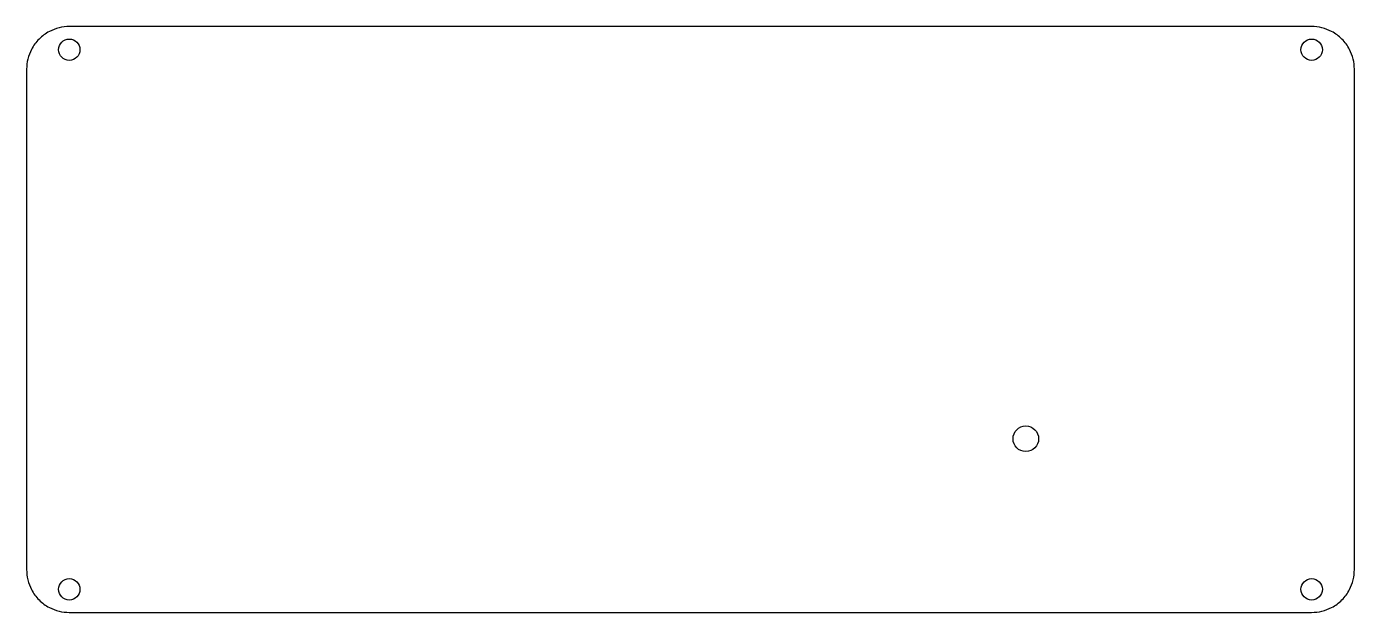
# Model space of a CAD drawing. Header units: millimetres. Extents: x -106 to 106, y -48 to 46.
import ezdxf

# ---------------------------------------------------------------- set-up
doc = ezdxf.new("R2010")
doc.units = ezdxf.units.MM
doc.layers.get('0').update_dxf_attribs({"linetype": 'CONTINUOUS'})

msp = doc.modelspace()

# ---------------------------------------------------------------- linework, layer by layer
for p, q in [((98.77, 45.57), (-98.78, 45.57)), ((-105.57, 38.76), (-105.57, -40.73)), ((105.57, -40.73), (105.57, 38.76)), ((-98.78, -47.54), (98.77, -47.54))]:
    msp.add_line(p, q)
for centre in [(-98.78, 41.89), (98.77, 41.89), (-98.78, -43.87), (98.77, -43.87)]:
    msp.add_circle(centre, 1.7)
msp.add_ellipse((53.32, -19.94), major_axis=(0, 2.04), ratio=0.997314)
for points, knots in [([(-98.78, 45.57), (-99.87, 45.57), (-100.98, 45.29), (-101.95, 44.78), (-102.55, 44.46), (-103.1, 44.05), (-103.58, 43.57), (-104.06, 43.1), (-104.47, 42.54), (-104.79, 41.94), (-105.29, 40.98), (-105.57, 39.88), (-105.57, 38.79)], [0, 0, 0, 0, 0.486502, 0.486502, 0.486502, 0.785398, 0.785398, 0.785398, 1.084295, 1.084295, 1.084295, 1.565563, 1.565563, 1.565563, 1.565563]), ([(105.57, 38.79), (105.57, 39.88), (105.29, 40.98), (104.79, 41.94), (104.47, 42.54), (104.06, 43.1), (103.58, 43.57), (103.1, 44.05), (102.55, 44.46), (101.95, 44.78), (100.98, 45.29), (99.87, 45.57), (98.77, 45.57)], [-1.565563, -1.565563, -1.565563, -1.565563, -1.084295, -1.084295, -1.084295, -0.785398, -0.785398, -0.785398, -0.486502, -0.486502, -0.486502, 0, 0, 0, 0]), ([(-105.57, 38.79), (-105.57, 38.79), (-105.57, 38.78), (-105.57, 38.77), (-105.57, 38.77), (-105.57, 38.76), (-105.57, 38.76)], [1.565562779, 1.565562779, 1.565562779, 1.565562779, 1.568179553, 1.568179553, 1.568179553, 1.570796327, 1.570796327, 1.570796327, 1.570796327]), ([(105.57, 38.76), (105.57, 38.76), (105.57, 38.77), (105.57, 38.77), (105.57, 38.78), (105.57, 38.79), (105.57, 38.79)], [-1.570796327, -1.570796327, -1.570796327, -1.570796327, -1.568179553, -1.568179553, -1.568179553, -1.565562779, -1.565562779, -1.565562779, -1.565562779]), ([(-105.57, -40.73), (-105.57, -41.83), (-105.3, -42.94), (-104.79, -43.91), (-104.47, -44.51), (-104.06, -45.07), (-103.58, -45.55), (-103.1, -46.03), (-102.55, -46.44), (-101.95, -46.76), (-100.98, -47.27), (-99.87, -47.54), (-98.78, -47.54)], [-1.570796, -1.570796, -1.570796, -1.570796, -1.085398, -1.085398, -1.085398, -0.785398, -0.785398, -0.785398, -0.485398, -0.485398, -0.485398, 0, 0, 0, 0]), ([(98.77, -47.54), (99.87, -47.54), (100.98, -47.27), (101.95, -46.76), (102.55, -46.44), (103.1, -46.03), (103.58, -45.55), (104.06, -45.07), (104.47, -44.51), (104.79, -43.91), (105.3, -42.94), (105.57, -41.83), (105.57, -40.73)], [0, 0, 0, 0, 0.485398, 0.485398, 0.485398, 0.785398, 0.785398, 0.785398, 1.085398, 1.085398, 1.085398, 1.570796, 1.570796, 1.570796, 1.570796])]:
    msp.add_open_spline(points, degree=3, knots=knots)

doc.saveas('drawing.dxf')
